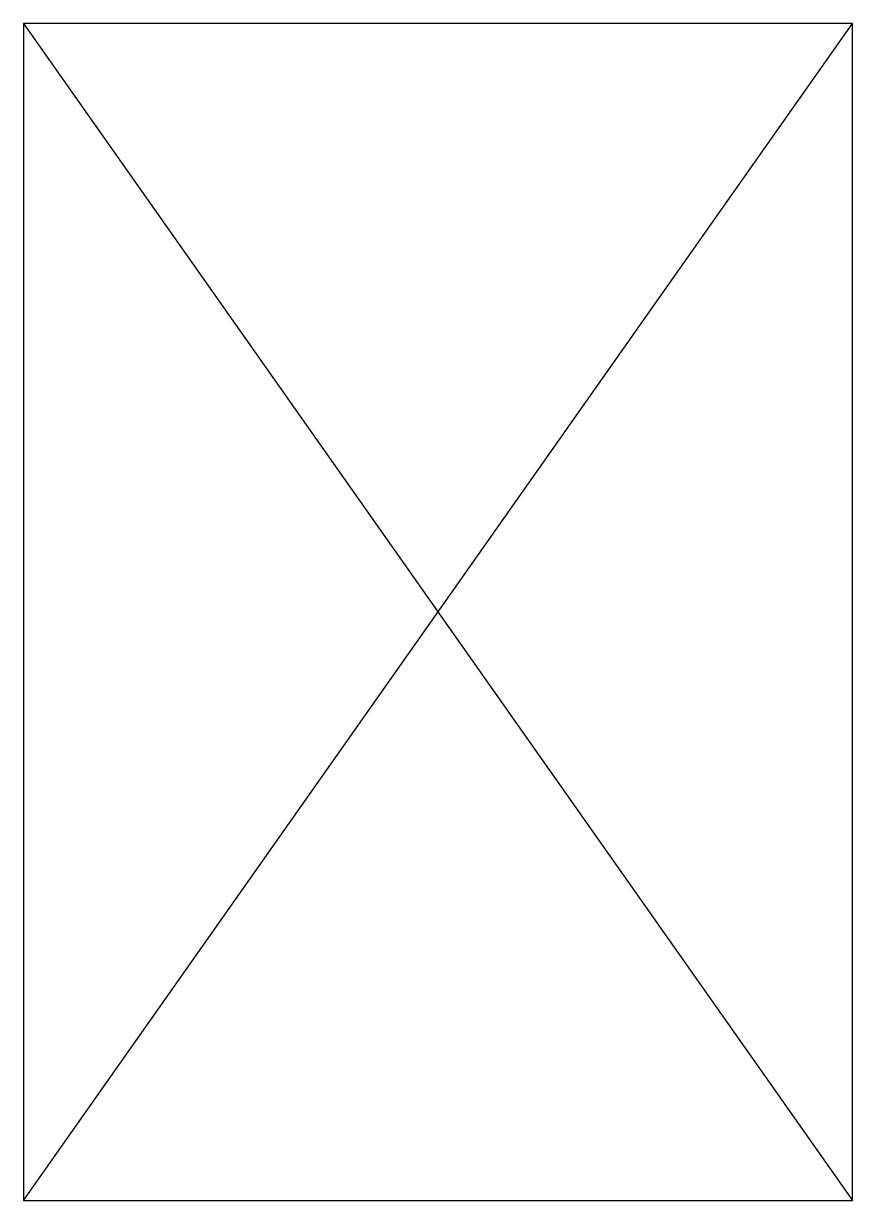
# Model space of a CAD drawing. Header units: metres. Extents: x 20 to 220, y 16 to 300.
import ezdxf

# ---------------------------------------------------------------- set-up
doc = ezdxf.new("R2010")
doc.units = ezdxf.units.M

msp = doc.modelspace()

# ---------------------------------------------------------------- linework, layer by layer
at = {"color": 1}
for p, q in [((20, 16), (220, 300)), ((20, 300), (220, 16))]:
    msp.add_line(p, q, dxfattribs=at)
at = {"color": 7}
msp.add_lwpolyline([(20, 16), (220, 16), (220, 300), (20, 300)], close=True, dxfattribs=at)

doc.saveas('drawing.dxf')
